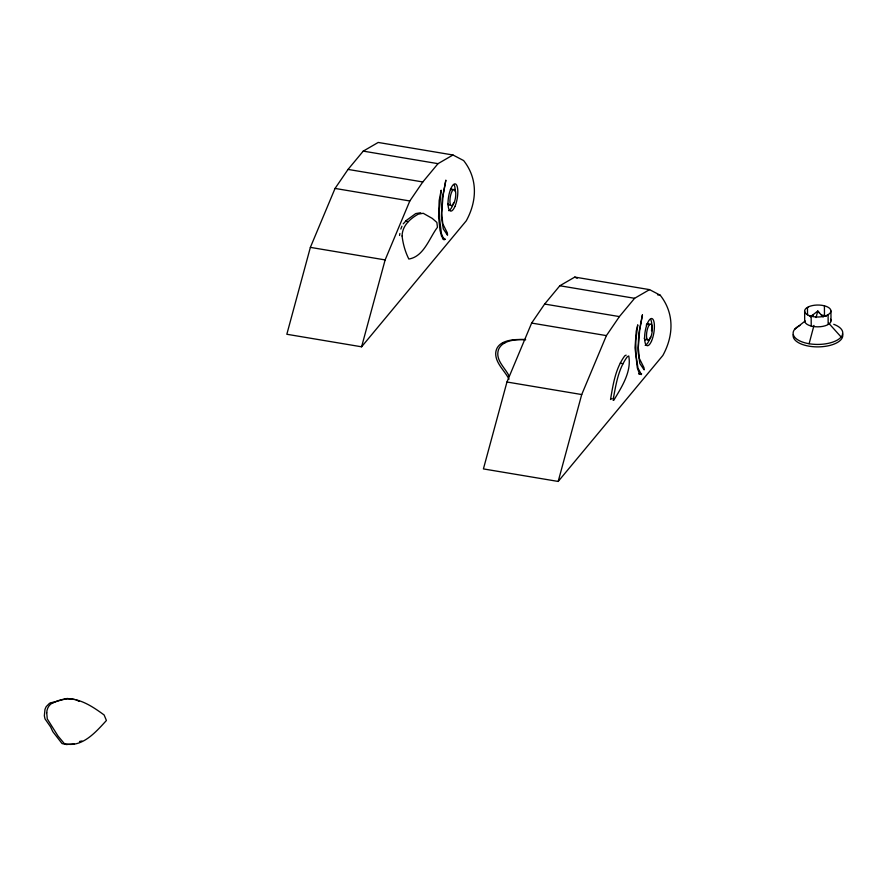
<?xml version="1.0" encoding="UTF-8"?>
<svg xmlns="http://www.w3.org/2000/svg" width="887" height="887" viewBox="0 0 887 887"><rect width="100%" height="100%" fill="white"/><g stroke="black" fill="none" stroke-linecap="round" stroke-linejoin="round"><path stroke-width="1.33" d="M399.549 235.465L399.882 233.525M809.11 343.735L813.967 325.418M816.051 317.568L817.781 311.027L823.169 317.025M310.372 247.373L286.834 334.266L361.597 346.806L466.274 220.808C477.029 201.183 478.026 178.819 463.635 160.569L452.969 154.992L378.206 142.452L363.249 151.123L348.048 169.417L335.053 188.432L310.372 247.373L385.135 259.913L409.816 200.972L422.811 181.957L438.012 163.663L452.969 154.992M361.597 346.806L385.135 259.913M506.954 382.009L483.415 468.913L558.189 481.441L662.866 355.443C673.621 335.818 674.608 313.455 660.216 295.216L649.55 289.628L574.787 277.088L559.83 285.758L544.64 304.053L531.635 323.068L506.954 382.009L581.717 394.549L606.409 335.608L619.403 316.592L634.604 298.298L649.55 289.628M558.189 481.441L581.717 394.549M445.052 239.235L444.01 239.856L441.56 236.175L439.985 230.165L438.588 216.938L439.176 200.473L441.172 190.195L438.976 213.601L441.393 233.503L443.134 237.727L445.052 239.235L442.469 238.803M641.39 374.502L637.986 368.138L636.023 355.221L635.757 340.675L637.764 324.83L636.245 331.062L635.014 347.771L637.332 367.961L639.239 373.161L641.39 374.502L638.817 374.07M400.835 229.057L401.933 226.196M403.208 223.846L406.501 220.32L415.726 213.579L420.671 212.747M612.008 398.54L610.533 399.472C613.094 384.415 615.445 368.504 624.736 355.864L626.144 355.133M794.73 329.232L805.208 320.95M810.452 316.814L817.781 311.027L819.411 313.111M79.52 741.477L81.959 740.989M74.053 743.916L66.436 744.537L62.046 743.561L52.821 731.675L50.637 726.974L45.015 718.891L44.35 715.798L44.982 709.345L46.179 706.673L49.583 703.236L67.157 698.479L74.43 699.411M502.541 342.981L504.792 342.992M51.324 702.604L53.575 702.615M525.47 339.488C516.489 339.499 502.43 339.754 498.45 349.733C495.079 360.355 505.324 367.695 509.26 376.421M525.647 339.776C515.48 338.901 496.554 339.388 495.7 353.203C495.445 363.337 504.703 370.566 509.005 379.192M363.249 151.123L438.012 163.663M348.048 169.417L422.811 181.957M453.013 189.918L450.43 189.485A8.271 2.639 -80.5 0 1 452.459 189.585M335.053 188.432L409.816 200.972M657.5 294.761L660.216 295.216M559.83 285.758L634.604 298.298M544.64 304.053L619.403 316.592M647.011 324.121L649.594 324.553M649.273 339.754L646.701 339.322A8.271 2.639 -80.5 0 1 644.239 338.124M531.635 323.068L606.409 335.608M639.05 373.438L641.634 373.87M405.603 221.107L408.164 221.65M620.312 363.016L622.929 363.858M75.639 699.566L79.076 701.351M574.787 277.088L577.16 278.33M828.558 323.012L841.142 337.016M830.942 310.971L831.008 320.795M828.092 314.608L828.17 324.42M824.411 305.804L824.478 315.628M811.15 316.238L811.228 326.061M807.469 307.445L807.525 314.807M804.631 311.071L804.697 320.894A13.161 5.998 -0.4 0 0 812.758 326.394A13.161 5.998 -0.4 0 0 827.116 325.052L829.212 323.799A13.161 5.998 -0.4 0 0 830.576 319.242M650.736 319.486A13.793 4.402 -80.5 0 1 651.513 330.818M650.016 337.736A13.793 4.402 -80.5 0 1 645.171 345.287M646.246 325.152A8.271 2.639 -80.5 0 1 649.04 324.221M454.155 184.851A13.793 4.402 -80.5 0 1 455.242 191.592M453.434 203.09A13.793 4.402 -80.5 0 1 448.589 210.651M450.108 204.675A8.271 2.639 -80.5 0 1 447.647 203.478M842.462 333.634A24.825 11.309 -0.4 0 1 818.679 346.872A24.825 11.309 -0.4 0 1 793.255 334.565M833.747 324.309A24.825 11.309 -0.4 0 1 836.729 340.408A24.825 11.309 -0.4 0 1 801.305 341.606A24.825 11.309 -0.4 0 1 799.874 325.462M809.432 316.282A13.161 5.998 -0.4 0 1 813.412 315.229M821.318 315.04A13.161 5.998 -0.4 0 1 826.351 316.227M402.099 236.009C402.986 243.87 405.237 251.886 408.84 259.037C423.897 256.62 429.297 238.015 437.457 227.283L436.859 222.426L432.257 218.402L423.232 213.29L418.276 214.122C410.005 218.834 402.21 225.741 402.099 236.009M445.828 180.316L443.056 195.761L441.704 213.102L442.79 223.846L447.347 232.926L447.536 235.221L443.278 228.901L441.382 216.295L442.192 198.965L445.828 180.316M642.41 314.952L639.649 330.396L638.296 347.737L639.372 358.492L643.929 367.562L644.117 369.857L639.86 363.537L637.964 350.93L638.784 333.612L642.41 314.952M46.734 712.838L47.266 718.902L58.032 736.044L64.296 743.572C81.97 748.295 95.752 732.108 106.418 720.499L104.123 714.977C89.964 704.622 72.701 693.168 54.95 702.127C49.927 703.003 46.767 707.959 46.734 712.838M613.538 397.454L613.15 400.314L613.76 400.336C621.632 387.109 631.688 371.919 628.761 355.975L627.353 356.707C618.572 368.515 616.188 383.361 613.538 397.454M808.523 306.813L806.416 308.066A13.161 5.998 -0.4 0 0 809.731 315.805A13.161 5.998 -0.4 0 0 827.05 315.229L829.145 313.976A13.161 5.998 -0.4 0 0 825.841 306.237A13.161 5.998 -0.4 0 0 808.523 306.813M651.501 341.118A13.793 4.402 -80.5 0 0 652.388 318.766A13.793 4.402 -80.5 0 0 644.638 336.483A13.793 4.402 -80.5 0 0 651.501 341.118M650.77 337.226A8.271 2.639 -80.5 0 0 651.036 324.065A8.271 2.639 -80.5 0 0 646.501 335.153A8.271 2.639 -80.5 0 0 650.77 337.226M454.92 206.483A13.793 4.402 -80.5 0 0 455.807 184.13A13.793 4.402 -80.5 0 0 448.046 201.848A13.793 4.402 -80.5 0 0 454.92 206.483M454.177 202.591A8.271 2.639 -80.5 0 0 454.454 189.43A8.271 2.639 -80.5 0 0 449.909 200.517A8.271 2.639 -80.5 0 0 454.177 202.591"/></g></svg>
